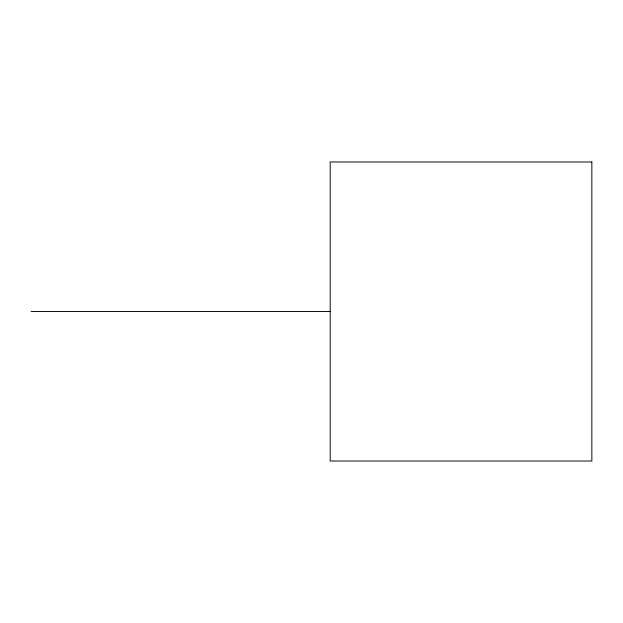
<?xml version="1.0" encoding="UTF-8"?>
<svg xmlns="http://www.w3.org/2000/svg" width="623" height="623" viewBox="0 0 623 623"><rect width="100%" height="100%" fill="white"/><g stroke="black" fill="none" stroke-linecap="round" stroke-linejoin="round"><path stroke-width="0.93" d="M31.15 311.5L330.19 311.5M591.85 161.98L330.19 161.98L330.19 461.02L591.85 461.02L591.85 161.98"/></g></svg>
